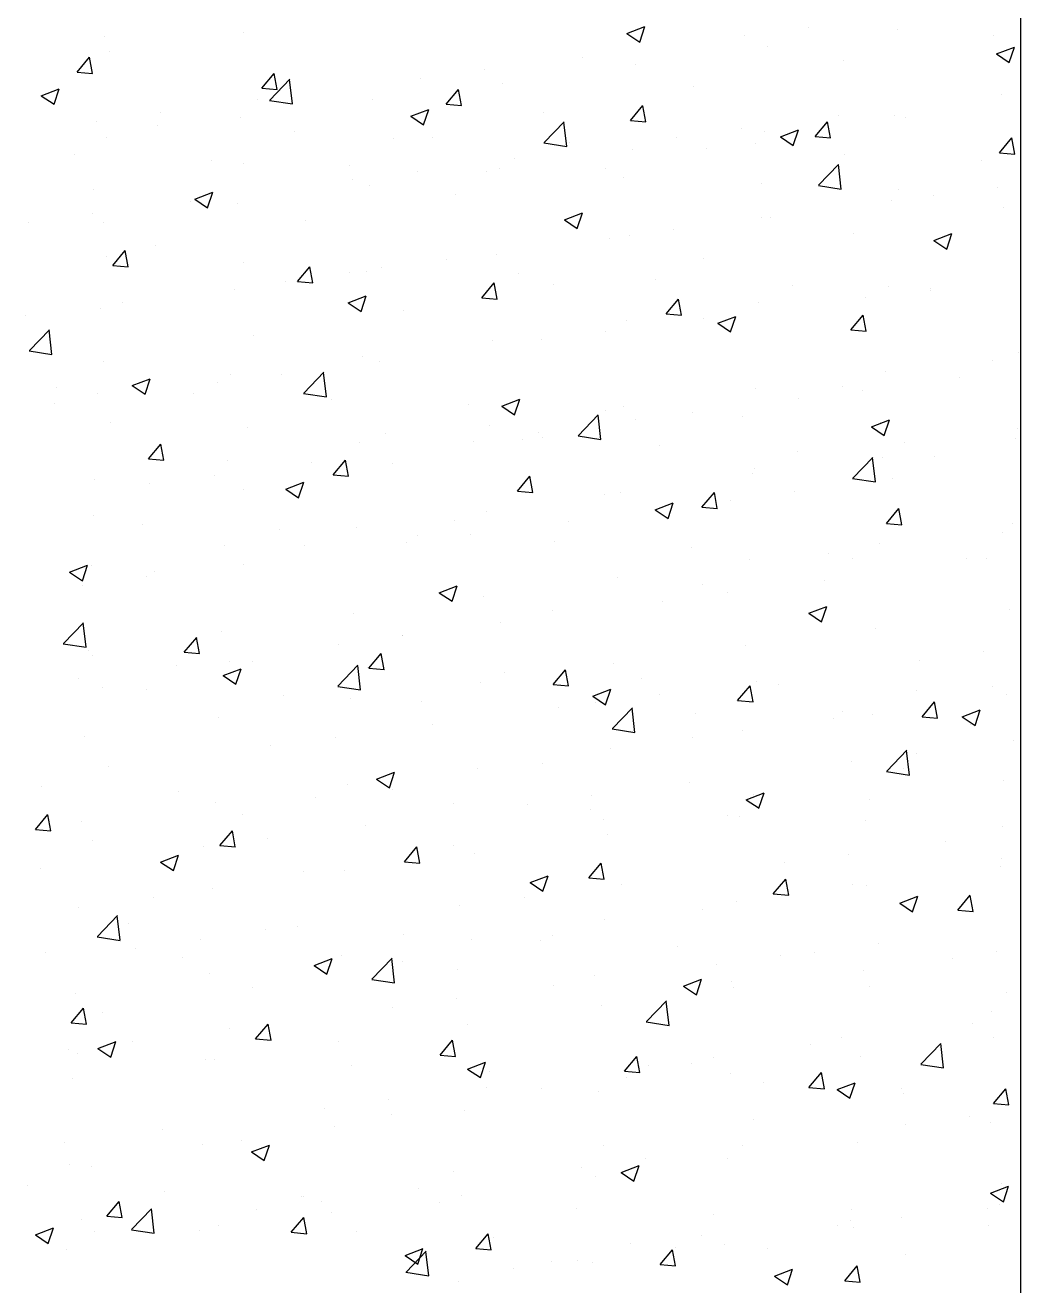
# Model space of a CAD drawing. Header units: millimetres. Extents: x 331487 to 517269, y 198509 to 399936.
# Drawn here: x 419958.6 to 420345.7, y 384466.6 to 384956.9 of the extents above; entities that cross this region are included whole.
import ezdxf

# ---------------------------------------------------------------- set-up
doc = ezdxf.new("R2010")
doc.units = ezdxf.units.MM
doc.header["$MEASUREMENT"] = 0
doc.layers.add('COLUMN', color=6, linetype='Continuous')

msp = doc.modelspace()

# ---------------------------------------------------------------- linework, layer by layer
at = {"layer": 'COLUMN'}
msp.add_line((420345.71, 381283.05), (420345.71, 399936.48), dxfattribs=at)
at = {"layer": 'COLUMN', "color": 2, "linetype": 'Continuous'}
for p, q in [((420043.44, 384954.11), (420043.44, 384954.11)), ((420192.55, 384953.72), (420199.56, 384956.41)), ((420197.52, 384950.36), (420199.55, 384956.41)), ((420263.31, 384956.12), (420263.31, 384956.12)), ((420297.88, 384955.21), (420297.88, 384955.21)), ((419989.37, 384952.64), (419989.37, 384952.64)), ((420192.55, 384953.72), (420197.53, 384950.36)), ((420238.27, 384952.82), (420238.27, 384952.82)), ((420335.15, 384953.04), (420335.15, 384953.04)), ((419978.8, 384938.68), (419983.62, 384944.43)), ((419984.77, 384938.15), (419983.62, 384944.42)), ((419991.51, 384946.61), (419991.51, 384946.61)), ((420175.12, 384944.51), (420175.12, 384944.51)), ((420247.36, 384948.8), (420247.36, 384948.8)), ((420336.27, 384945.71), (420343.27, 384948.4)), ((420336.27, 384945.71), (420341.24, 384942.36)), ((420341.24, 384942.35), (420343.26, 384948.4)), ((420137.25, 384939.52), (420137.25, 384939.52)), ((420196.02, 384941.76), (420196.02, 384941.76)), ((420276.83, 384943.03), (420276.83, 384943.03)), ((419978.8, 384938.68), (419984.78, 384938.16)), ((420050.53, 384932.41), (420055.35, 384938.15)), ((420053.65, 384927.76), (420061.44, 384935.88)), ((420056.5, 384931.88), (420055.34, 384938.14)), ((420062.45, 384926.29), (420061.34, 384935.78)), ((420112.21, 384936.23), (420112.21, 384936.23)), ((419964.82, 384929.48), (419971.82, 384932.16)), ((419964.82, 384929.48), (419969.79, 384926.12)), ((419969.79, 384926.12), (419971.82, 384932.16)), ((420050.53, 384932.41), (420056.5, 384931.88)), ((420122.25, 384926.13), (420127.07, 384931.88)), ((420128.23, 384925.6), (420127.07, 384931.87)), ((420144.08, 384934.27), (420144.08, 384934.27)), ((420218.52, 384933.02), (420218.52, 384933.02)), ((420338.03, 384929.98), (420338.03, 384929.98)), ((420049.06, 384927.91), (420049.06, 384927.91)), ((420053.55, 384927.66), (420062.45, 384926.28)), ((420093.57, 384927.86), (420093.57, 384927.86)), ((420122.25, 384926.13), (420128.23, 384925.61)), ((420193.98, 384919.86), (420198.8, 384925.6)), ((420199.95, 384919.33), (420198.8, 384925.59)), ((420011.18, 384922.93), (420011.18, 384922.93)), ((420042.23, 384920.82), (420042.23, 384920.82)), ((420108.53, 384921.47), (420115.53, 384924.15)), ((420108.53, 384921.47), (420113.51, 384918.11)), ((420113.5, 384918.11), (420115.53, 384924.15)), ((420160.2, 384923.01), (420160.2, 384923.01)), ((420193.98, 384919.86), (420199.95, 384919.33)), ((420274.87, 384921.66), (420274.87, 384921.66)), ((420296.66, 384921.92), (420296.66, 384921.92)), ((420300.8, 384921.07), (420300.8, 384921.07)), ((419986.15, 384919.63), (419986.15, 384919.63)), ((420010.08, 384917.88), (420010.08, 384917.88)), ((420063.46, 384915.63), (420063.46, 384915.63)), ((420160.37, 384911.21), (420168.16, 384919.32)), ((420169.17, 384909.73), (420168.07, 384919.23)), ((420237, 384916.68), (420237, 384916.68)), ((420246.15, 384915.51), (420246.15, 384915.51)), ((420252.24, 384913.46), (420259.25, 384916.15)), ((420257.21, 384910.1), (420259.24, 384916.14)), ((420265.7, 384913.58), (420270.52, 384919.33)), ((420271.68, 384913.05), (420270.52, 384919.32)), ((419990.29, 384913.32), (419990.29, 384913.32)), ((420101.88, 384913), (420101.88, 384913)), ((420116.85, 384913.37), (420116.85, 384913.37)), ((420160.28, 384911.11), (420169.17, 384909.73)), ((420170.23, 384911.11), (420170.23, 384911.11)), ((420211.97, 384913.38), (420211.97, 384913.38)), ((420242.48, 384911.06), (420242.48, 384911.06)), ((420252.24, 384913.46), (420257.22, 384910.1)), ((420265.7, 384913.58), (420271.68, 384913.06)), ((420337.43, 384907.31), (420342.25, 384913.05)), ((420343.4, 384906.78), (420342.25, 384913.04)), ((419977.78, 384906.7), (419977.78, 384906.7)), ((420148.81, 384905.07), (420148.81, 384905.07)), ((420194.8, 384908.47), (420194.8, 384908.47)), ((420223.61, 384908.86), (420223.61, 384908.86)), ((420276.99, 384906.6), (420276.99, 384906.6)), ((420337.43, 384907.31), (420343.41, 384906.78)), ((420031.17, 384904.45), (420031.17, 384904.45)), ((420043.56, 384902.98), (420043.56, 384902.98)), ((420084.55, 384902.19), (420084.55, 384902.19)), ((420110.94, 384900.08), (420110.94, 384900.08)), ((420142.87, 384900.98), (420142.87, 384900.98)), ((420184.16, 384901.05), (420184.16, 384901.05)), ((420267.09, 384894.66), (420274.88, 384902.77)), ((420275.9, 384893.18), (420274.79, 384902.68)), ((420330.38, 384904.35), (420330.38, 384904.35)), ((420085.91, 384896.78), (420085.91, 384896.78)), ((420137.93, 384899.94), (420137.93, 384899.94)), ((420191.31, 384897.68), (420191.31, 384897.68)), ((420244.7, 384895.43), (420244.7, 384895.43)), ((419985.24, 384892.97), (419985.24, 384892.97)), ((420024.51, 384889.21), (420031.51, 384891.9)), ((420029.48, 384885.86), (420031.51, 384891.9)), ((420092.36, 384894.57), (420092.36, 384894.57)), ((420125.84, 384891.04), (420125.84, 384891.04)), ((420267, 384894.56), (420275.9, 384893.18)), ((420298.08, 384893.17), (420298.08, 384893.17)), ((420311.72, 384890.54), (420311.72, 384890.54)), ((420336.76, 384893.83), (420336.76, 384893.83)), ((420022.75, 384888.47), (420022.75, 384888.47)), ((420024.51, 384889.21), (420029.48, 384885.86)), ((420041.01, 384887.53), (420041.01, 384887.53)), ((420295.44, 384888.63), (420295.44, 384888.63)), ((420338.99, 384886.07), (420338.99, 384886.07)), ((419984.88, 384883.48), (419984.88, 384883.48)), ((420067.52, 384881.03), (420067.52, 384881.03)), ((420168.22, 384881.2), (420175.22, 384883.89)), ((420168.22, 384881.2), (420173.2, 384877.85)), ((420173.19, 384877.85), (420175.22, 384883.89)), ((420244.93, 384882.23), (420244.93, 384882.23)), ((420248.57, 384882.22), (420248.57, 384882.22)), ((419959.84, 384880.19), (419959.84, 384880.19)), ((419989.07, 384880.04), (419989.07, 384880.04)), ((420210.69, 384877.24), (420210.69, 384877.24)), ((420280.67, 384876.06), (420280.67, 384876.06)), ((420311.94, 384873.2), (420318.94, 384875.88)), ((420316.9, 384869.84), (420318.93, 384875.88)), ((420009.2, 384871.02), (420009.2, 384871.02)), ((420185.66, 384873.94), (420185.66, 384873.94)), ((420193.59, 384875.18), (420193.59, 384875.18)), ((420311.94, 384873.2), (420316.91, 384869.84)), ((419990.19, 384867.05), (419990.19, 384867.05)), ((419992.67, 384863.46), (419997.5, 384869.21)), ((419998.65, 384862.93), (419997.49, 384869.2)), ((420141.65, 384867.69), (420141.65, 384867.69)), ((420222.35, 384866.05), (420222.35, 384866.05)), ((419992.67, 384863.46), (419998.65, 384862.94)), ((420043.57, 384864.79), (420043.57, 384864.79)), ((420064.4, 384857.19), (420069.22, 384862.93)), ((420070.37, 384856.66), (420069.22, 384862.93)), ((420091.14, 384861.28), (420091.14, 384861.28)), ((420096.95, 384862.54), (420096.95, 384862.54)), ((420122.51, 384865.63), (420122.51, 384865.63)), ((420059.6, 384857.34), (420059.6, 384857.34)), ((420064.4, 384857.19), (420070.38, 384856.67)), ((420084.63, 384860.64), (420084.63, 384860.64)), ((420136.13, 384850.91), (420140.95, 384856.66)), ((420142.1, 384850.38), (420140.94, 384856.65)), ((420150.33, 384860.28), (420150.33, 384860.28)), ((420164.03, 384856.04), (420164.03, 384856.04)), ((420203.72, 384858.03), (420203.72, 384858.03)), ((420039.8, 384854.24), (420039.8, 384854.24)), ((420084.2, 384848.95), (420091.2, 384851.64)), ((420089.17, 384845.6), (420091.2, 384851.64)), ((420257.1, 384855.77), (420257.1, 384855.77)), ((420285.42, 384851.1), (420285.42, 384851.1)), ((420294.23, 384855.34), (420294.23, 384855.34)), ((420310.45, 384854.39), (420310.45, 384854.39)), ((420310.48, 384853.52), (420310.48, 384853.52)), ((419987.86, 384846.75), (419987.86, 384846.75)), ((419996.44, 384849.03), (419996.44, 384849.03)), ((420084.2, 384848.95), (420089.17, 384845.6)), ((420136.13, 384850.91), (420142.1, 384850.39)), ((420207.85, 384844.64), (420212.67, 384850.38)), ((420213.83, 384844.11), (420212.67, 384850.38)), ((420243.72, 384848.94), (420243.72, 384848.94)), ((419958.57, 384844.04), (419958.57, 384844.04)), ((420105.71, 384846.03), (420105.71, 384846.03)), ((420192.37, 384841.89), (420192.37, 384841.89)), ((420207.85, 384844.64), (420213.83, 384844.11)), ((420222.26, 384842.78), (420222.26, 384842.78)), ((420227.91, 384840.94), (420234.91, 384843.63)), ((420232.88, 384837.59), (420234.91, 384843.63)), ((420279.58, 384838.36), (420284.4, 384844.11)), ((420285.55, 384837.83), (420284.4, 384844.1)), ((419960.18, 384830.35), (419967.97, 384838.46)), ((419968.98, 384828.87), (419967.88, 384838.37)), ((420184.39, 384837.79), (420184.39, 384837.79)), ((420227.91, 384840.94), (420232.89, 384837.59)), ((420279.58, 384838.36), (420285.56, 384837.84)), ((420047.39, 384836.02), (420047.39, 384836.02)), ((420140.43, 384834.4), (420140.43, 384834.4)), ((420159.35, 384834.5), (420159.35, 384834.5)), ((419960.09, 384830.25), (419968.98, 384828.87)), ((420089.92, 384828), (420089.92, 384828)), ((420344.95, 384829.55), (420344.95, 384829.55)), ((419989.08, 384826.01), (419989.08, 384826.01)), ((420066.9, 384813.8), (420074.69, 384821.91)), ((420075.7, 384812.32), (420074.6, 384821.82)), ((420096.2, 384826.18), (420096.2, 384826.18)), ((420293.01, 384822.05), (420293.01, 384822.05)), ((420334.86, 384826.41), (420334.86, 384826.41)), ((420000.18, 384816.7), (420007.18, 384819.39)), ((420000.18, 384816.7), (420005.15, 384813.34)), ((420005.15, 384813.34), (420007.17, 384819.39)), ((420033.29, 384817.9), (420033.29, 384817.9)), ((420038.58, 384820.95), (420038.58, 384820.95)), ((420058.33, 384821.2), (420058.33, 384821.2)), ((420322.02, 384819.94), (420322.02, 384819.94)), ((419970.71, 384815.95), (419970.71, 384815.95)), ((419986.64, 384813.46), (419986.64, 384813.46)), ((420024.1, 384813.7), (420024.1, 384813.7)), ((420066.81, 384813.7), (420075.71, 384812.32)), ((420242.5, 384815.65), (420242.5, 384815.65)), ((420276.54, 384816.4), (420276.54, 384816.4)), ((420284.14, 384814.95), (420284.14, 384814.95)), ((419970.14, 384809.59), (419970.14, 384809.59)), ((420077.48, 384811.44), (420077.48, 384811.44)), ((420130.86, 384809.18), (420130.86, 384809.18)), ((420143.89, 384808.69), (420150.89, 384811.38)), ((420143.89, 384808.69), (420148.87, 384805.33)), ((420148.86, 384805.33), (420150.89, 384811.38)), ((420184.24, 384806.93), (420184.24, 384806.93)), ((420191.16, 384808.61), (420191.16, 384808.61)), ((420259.11, 384811.65), (420259.11, 384811.65)), ((419991.8, 384802.52), (419991.8, 384802.52)), ((420173.63, 384797.24), (420181.42, 384805.36)), ((420182.43, 384795.77), (420181.32, 384805.27)), ((420195.95, 384803.34), (420195.95, 384803.34)), ((420218.22, 384806.39), (420218.22, 384806.39)), ((420237.62, 384804.67), (420237.62, 384804.67)), ((420287.6, 384800.68), (420294.61, 384803.37)), ((420291.01, 384802.42), (420291.01, 384802.42)), ((420292.57, 384797.32), (420294.6, 384803.37)), ((420045.18, 384800.26), (420045.18, 384800.26)), ((420098.56, 384798.01), (420098.56, 384798.01)), ((420139.22, 384801.11), (420139.22, 384801.11)), ((420158.08, 384798.35), (420158.08, 384798.35)), ((420173.54, 384797.15), (420182.43, 384795.77)), ((420287.6, 384800.68), (420292.58, 384797.33)), ((420344.39, 384800.16), (420344.39, 384800.16)), ((420006.55, 384788.24), (420011.37, 384793.99)), ((420012.52, 384787.71), (420011.37, 384793.98)), ((420088.71, 384794.71), (420088.71, 384794.71)), ((420133.05, 384795.06), (420133.05, 384795.06)), ((420151.94, 384795.75), (420151.94, 384795.75)), ((420159.9, 384796.38), (420159.9, 384796.38)), ((420205.33, 384793.5), (420205.33, 384793.5)), ((420300.5, 384794.44), (420300.5, 384794.44)), ((420343.73, 384796.26), (420343.73, 384796.26)), ((420006.55, 384788.24), (420012.53, 384787.72)), ((420037.36, 384787.66), (420037.36, 384787.66)), ((420078.28, 384781.97), (420083.1, 384787.71)), ((420084.25, 384781.44), (420083.09, 384787.71)), ((420258.71, 384791.24), (420258.71, 384791.24)), ((420280.35, 384780.69), (420288.14, 384788.81)), ((420289.15, 384779.22), (420288.05, 384788.71)), ((420291.8, 384788.76), (420291.8, 384788.76)), ((420312.09, 384788.99), (420312.09, 384788.99)), ((420069.89, 384786.74), (420069.89, 384786.74)), ((420101.58, 384786.37), (420101.58, 384786.37)), ((420242.18, 384784.43), (420242.18, 384784.43)), ((419985.43, 384780.17), (419985.43, 384780.17)), ((420006.98, 384778.46), (420006.98, 384778.46)), ((420032.02, 384781.76), (420032.02, 384781.76)), ((420059.87, 384776.44), (420066.87, 384779.12)), ((420064.84, 384773.08), (420066.87, 384779.12)), ((420078.28, 384781.97), (420084.25, 384781.45)), ((420150, 384775.69), (420154.82, 384781.44)), ((420155.98, 384775.16), (420154.82, 384781.43)), ((420241.28, 384782.36), (420241.28, 384782.36)), ((420280.26, 384780.59), (420289.15, 384779.22)), ((420295.71, 384780.49), (420295.71, 384780.49)), ((420043.27, 384776.36), (420043.27, 384776.36)), ((420059.87, 384776.44), (420064.84, 384773.08)), ((420150, 384775.69), (420155.98, 384775.17)), ((420183.86, 384774.42), (420183.86, 384774.42)), ((420189.94, 384775.32), (420189.94, 384775.32)), ((420221.73, 384769.42), (420226.55, 384775.16)), ((420227.7, 384768.89), (420226.55, 384775.16)), ((420257.84, 384775.51), (420257.84, 384775.51)), ((420138, 384767.82), (420138, 384767.82)), ((420203.58, 384768.43), (420210.58, 384771.12)), ((420203.58, 384768.43), (420208.56, 384765.07)), ((420208.55, 384765.07), (420210.58, 384771.11)), ((420221.73, 384769.42), (420227.71, 384768.9)), ((420232.8, 384772.21), (420232.8, 384772.21)), ((420293.45, 384763.14), (420298.27, 384768.89)), ((420299.43, 384762.61), (420298.27, 384768.88)), ((419984.95, 384766.35), (419984.95, 384766.35)), ((420004.2, 384762.86), (420004.2, 384762.86)), ((420125.55, 384764.41), (420125.55, 384764.41)), ((420169.65, 384763.9), (420169.65, 384763.9)), ((420293.45, 384763.14), (420299.43, 384762.62)), ((420342.52, 384762.97), (420342.52, 384762.97)), ((420057.58, 384760.61), (420057.58, 384760.61)), ((420087.49, 384761.42), (420087.49, 384761.42)), ((420110.96, 384758.35), (420110.96, 384758.35)), ((420131.77, 384758.91), (420131.77, 384758.91)), ((420338.69, 384759.45), (420338.69, 384759.45)), ((420036.15, 384754.38), (420036.15, 384754.38)), ((420067.23, 384754.4), (420067.23, 384754.4)), ((420106.74, 384755.62), (420106.74, 384755.62)), ((420164.35, 384756.1), (420164.35, 384756.1)), ((420217.73, 384753.84), (420217.73, 384753.84)), ((420290.58, 384755.47), (420290.58, 384755.47)), ((420240.07, 384749.07), (420240.07, 384749.07)), ((420271.11, 384751.59), (420271.11, 384751.59)), ((420280.37, 384749.44), (420280.37, 384749.44)), ((420324.49, 384749.33), (420324.49, 384749.33)), ((420332.56, 384749.37), (420332.56, 384749.37)), ((419975.85, 384744.18), (419982.85, 384746.87)), ((419975.85, 384744.18), (419980.82, 384740.83)), ((419980.82, 384740.83), (419982.84, 384746.87)), ((419984.21, 384746.88), (419984.21, 384746.88)), ((420008.91, 384744.39), (420008.91, 384744.39)), ((420043.58, 384747.3), (420043.58, 384747.3)), ((419980.68, 384739.02), (419980.68, 384739.02)), ((420005.71, 384742.32), (420005.71, 384742.32)), ((420119.56, 384736.17), (420126.56, 384738.86)), ((420124.53, 384732.82), (420126.56, 384738.86)), ((420188.73, 384742.03), (420188.73, 384742.03)), ((420222.06, 384739.42), (420222.06, 384739.42)), ((420269.4, 384741.05), (420269.4, 384741.05)), ((420119.56, 384736.17), (420124.53, 384732.82)), ((420136.79, 384734.53), (420136.79, 384734.53)), ((420231.53, 384736.07), (420231.53, 384736.07)), ((420163.74, 384729.41), (420163.74, 384729.41)), ((420206.5, 384732.77), (420206.5, 384732.77)), ((420263.27, 384728.17), (420270.27, 384730.85)), ((420268.24, 384724.81), (420270.27, 384730.85)), ((420341.3, 384729.68), (420341.3, 384729.68)), ((419973.44, 384716.38), (419981.23, 384724.5)), ((419982.24, 384714.91), (419981.13, 384724.41)), ((420086.28, 384728.13), (420086.28, 384728.13)), ((420143.34, 384724.46), (420143.34, 384724.46)), ((420263.27, 384728.17), (420268.25, 384724.81)), ((420020.42, 384713.02), (420025.25, 384718.77)), ((420026.4, 384712.49), (420025.24, 384718.76)), ((420034.93, 384721.09), (420034.93, 384721.09)), ((420105.42, 384719.4), (420105.42, 384719.4)), ((420105.47, 384719.47), (420105.47, 384719.47)), ((420289.36, 384722.18), (420289.36, 384722.18)), ((419973.35, 384716.29), (419982.24, 384714.91)), ((420080.43, 384716.18), (420080.43, 384716.18)), ((420238.85, 384715.78), (420238.85, 384715.78)), ((419982.99, 384713.59), (419982.99, 384713.59)), ((419984.73, 384711.77), (419984.73, 384711.77)), ((420020.43, 384713.02), (420026.4, 384712.5)), ((420038.11, 384709.51), (420038.11, 384709.51)), ((420047.1, 384709.39), (420047.1, 384709.39)), ((420092.15, 384706.75), (420096.97, 384712.49)), ((420098.12, 384706.22), (420096.97, 384712.49)), ((420306.25, 384709.93), (420306.25, 384709.93)), ((420331.28, 384713.22), (420331.28, 384713.22)), ((420017.28, 384707.86), (420017.28, 384707.86)), ((420035.54, 384703.92), (420042.54, 384706.61)), ((420035.54, 384703.92), (420040.51, 384700.57)), ((420040.51, 384700.57), (420042.53, 384706.61)), ((420080.16, 384699.83), (420087.95, 384707.95)), ((420088.96, 384698.36), (420087.86, 384707.85)), ((420091.49, 384707.25), (420091.49, 384707.25)), ((420092.15, 384706.75), (420098.13, 384706.23)), ((420144.87, 384705), (420144.87, 384705)), ((420163.88, 384700.47), (420168.7, 384706.22)), ((420169.85, 384699.94), (420168.69, 384706.21)), ((420187.51, 384708.74), (420187.51, 384708.74)), ((419979.4, 384702.87), (419979.4, 384702.87)), ((419988.78, 384699.38), (419988.78, 384699.38)), ((420080.07, 384699.73), (420088.96, 384698.36)), ((420135.57, 384701.24), (420135.57, 384701.24)), ((420163.88, 384700.47), (420169.85, 384699.95)), ((420198.26, 384702.74), (420198.26, 384702.74)), ((420235.6, 384694.2), (420240.42, 384699.94)), ((420241.58, 384693.67), (420240.42, 384699.94)), ((420243.1, 384701.61), (420243.1, 384701.61)), ((420251.64, 384700.49), (420251.64, 384700.49)), ((420334.56, 384699.78), (420334.56, 384699.78)), ((420005.81, 384698.33), (420005.81, 384698.33)), ((420059.19, 384696.08), (420059.19, 384696.08)), ((420085.06, 384694.84), (420085.06, 384694.84)), ((420179.25, 384695.91), (420186.25, 384698.6)), ((420179.25, 384695.91), (420184.22, 384692.56)), ((420184.22, 384692.56), (420186.25, 384698.6)), ((420205.22, 384696.63), (420205.22, 384696.63)), ((420235.6, 384694.2), (420241.58, 384693.68)), ((420305.02, 384698.23), (420305.02, 384698.23)), ((420340.09, 384696.39), (420340.09, 384696.39)), ((420112.58, 384693.82), (420112.58, 384693.82)), ((420165.96, 384691.57), (420165.96, 384691.57)), ((420180.19, 384693.33), (420180.19, 384693.33)), ((420186.89, 384683.28), (420194.68, 384691.4)), ((420195.69, 384681.81), (420194.58, 384691.3)), ((420219.34, 384689.31), (420219.34, 384689.31)), ((420276.25, 384689.77), (420276.25, 384689.77)), ((420307.33, 384687.92), (420312.15, 384693.67)), ((420313.3, 384687.39), (420312.15, 384693.66)), ((420322.96, 384687.9), (420329.96, 384690.59)), ((420327.93, 384684.55), (420329.96, 384690.59)), ((420033.72, 384687.8), (420033.72, 384687.8)), ((420117.03, 384685.02), (420117.03, 384685.02)), ((420272.72, 384687.06), (420272.72, 384687.06)), ((420288.15, 384688.89), (420288.15, 384688.89)), ((420307.33, 384687.92), (420313.31, 384687.4)), ((420322.96, 384687.9), (420327.94, 384684.55)), ((420326.11, 384684.8), (420326.11, 384684.8)), ((419981.78, 384680.3), (419981.78, 384680.3)), ((420079.16, 384680.03), (420079.16, 384680.03)), ((420186.79, 384683.18), (420195.69, 384681.8)), ((420217.93, 384679.76), (420217.93, 384679.76)), ((420237.64, 384682.49), (420237.64, 384682.49)), ((420054.13, 384676.73), (420054.13, 384676.73)), ((420186.29, 384675.45), (420186.29, 384675.45)), ((420293.61, 384666.73), (420301.4, 384674.85)), ((420302.41, 384665.25), (420301.31, 384674.75)), ((420342.85, 384678.77), (420342.85, 384678.77)), ((420159.61, 384669.75), (420159.61, 384669.75)), ((420279.94, 384670.49), (420279.94, 384670.49)), ((420304.98, 384673.78), (420304.98, 384673.78)), ((419990.97, 384668.42), (419990.97, 384668.42)), ((420095.23, 384663.66), (420102.23, 384666.35)), ((420100.2, 384660.3), (420102.22, 384666.35)), ((420134.35, 384667.95), (420134.35, 384667.95)), ((420293.52, 384666.63), (420302.41, 384665.25)), ((420300.21, 384667.81), (420300.21, 384667.81)), ((419964.83, 384660.93), (419964.83, 384660.93)), ((420083.84, 384661.55), (420083.84, 384661.55)), ((420095.23, 384663.66), (420100.2, 384660.3)), ((420216.79, 384662.17), (420216.79, 384662.17)), ((420338.87, 384663.1), (420338.87, 384663.1)), ((420018.21, 384658.68), (420018.21, 384658.68)), ((420071.6, 384656.42), (420071.6, 384656.42)), ((420101.29, 384659.74), (420101.29, 384659.74)), ((420178.92, 384657.19), (420178.92, 384657.19)), ((420238.94, 384655.65), (420245.94, 384658.34)), ((420238.94, 384655.65), (420243.92, 384652.3)), ((420241.89, 384657.8), (420241.89, 384657.8)), ((420243.91, 384652.29), (420245.94, 384658.34)), ((420286.93, 384655.6), (420286.93, 384655.6)), ((420032.5, 384654.51), (420032.5, 384654.51)), ((420124.98, 384654.17), (420124.98, 384654.17)), ((420153.88, 384653.89), (420153.88, 384653.89)), ((420178.36, 384651.91), (420178.36, 384651.91)), ((419962.57, 384644.08), (419967.4, 384649.83)), ((419968.55, 384643.55), (419967.39, 384649.82)), ((419980.56, 384647.01), (419980.56, 384647.01)), ((420042.97, 384649.73), (420042.97, 384649.73)), ((420090.73, 384645.57), (420090.73, 384645.57)), ((420183.57, 384647.79), (420183.57, 384647.79)), ((420231.74, 384649.66), (420231.74, 384649.66)), ((420236.42, 384649.2), (420236.42, 384649.2)), ((420285.13, 384647.4), (420285.13, 384647.4)), ((420338.51, 384645.15), (420338.51, 384645.15)), ((419962.57, 384644.08), (419968.55, 384643.56)), ((420034.3, 384637.81), (420039.12, 384643.55)), ((420040.27, 384637.27), (420039.12, 384643.54)), ((420052.85, 384640.59), (420052.85, 384640.59)), ((420185.08, 384642.16), (420185.08, 384642.16)), ((419984.65, 384639.72), (419984.65, 384639.72)), ((420027.82, 384637.29), (420027.82, 384637.29)), ((420034.3, 384637.81), (420040.28, 384637.28)), ((420106.03, 384631.53), (420110.85, 384637.28)), ((420112, 384631), (420110.84, 384637.27)), ((420125.25, 384637.78), (420125.25, 384637.78)), ((420316.54, 384639.33), (420316.54, 384639.33)), ((420011.21, 384631.41), (420018.21, 384634.09)), ((420011.21, 384631.41), (420016.18, 384628.05)), ((420016.17, 384628.05), (420018.2, 384634.09)), ((420106.03, 384631.53), (420112, 384631.01)), ((420133.14, 384634.66), (420133.14, 384634.66)), ((420177.75, 384625.26), (420182.57, 384631)), ((420183.73, 384624.72), (420182.57, 384630.99)), ((420253.64, 384631.04), (420253.64, 384631.04)), ((420278.67, 384634.34), (420278.67, 384634.34)), ((420338.4, 384632.82), (420338.4, 384632.82)), ((419964.66, 384628.98), (419964.66, 384628.98)), ((420066.93, 384627.77), (420066.93, 384627.77)), ((420082.63, 384628.26), (420082.63, 384628.26)), ((420154.92, 384623.4), (420161.92, 384626.09)), ((420159.89, 384620.04), (420161.92, 384626.08)), ((420337.65, 384629.81), (420337.65, 384629.81)), ((420031.28, 384621.22), (420031.28, 384621.22)), ((420154.92, 384623.4), (420159.89, 384620.04)), ((420177.75, 384625.26), (420183.73, 384624.73)), ((420190.48, 384622.73), (420190.48, 384622.73)), ((420249.48, 384618.98), (420254.3, 384624.73)), ((420255.45, 384618.45), (420254.3, 384624.72)), ((420280.08, 384622.81), (420280.08, 384622.81)), ((420285.72, 384622.31), (420285.72, 384622.31)), ((420008.61, 384617.76), (420008.61, 384617.76)), ((420152.61, 384617.74), (420152.61, 384617.74)), ((420235.2, 384615.91), (420235.2, 384615.91)), ((420249.48, 384618.98), (420255.46, 384618.46)), ((420298.63, 384615.39), (420305.63, 384618.08)), ((420303.6, 384612.03), (420305.63, 384618.08)), ((420321.2, 384612.7), (420326.03, 384618.45)), ((420327.18, 384612.17), (420326.02, 384618.44)), ((419979.35, 384613.72), (419979.35, 384613.72)), ((420127.57, 384614.45), (420127.57, 384614.45)), ((420221.76, 384612.8), (420221.76, 384612.8)), ((420298.63, 384615.39), (420303.61, 384612.03)), ((420321.2, 384612.7), (420327.18, 384612.18)), ((419986.7, 384602.42), (419994.48, 384610.54)), ((419995.5, 384600.95), (419994.39, 384610.44)), ((419998.74, 384607.58), (419998.74, 384607.58)), ((420064.42, 384606.13), (420064.42, 384606.13)), ((420183.86, 384608.87), (420183.86, 384608.87)), ((419986.6, 384602.32), (419995.5, 384600.94)), ((420026.55, 384601.15), (420026.55, 384601.15)), ((420052.12, 384605.32), (420052.12, 384605.32)), ((420105.51, 384603.07), (420105.51, 384603.07)), ((420131.92, 384601.37), (420131.92, 384601.37)), ((420163.44, 384602.78), (420163.44, 384602.78)), ((419966.44, 384596.4), (419966.44, 384596.4)), ((420001.51, 384597.85), (420001.51, 384597.85)), ((420158.89, 384600.81), (420158.89, 384600.81)), ((420212.27, 384598.56), (420212.27, 384598.56)), ((420265.65, 384596.3), (420265.65, 384596.3)), ((420290.24, 384599.89), (420290.24, 384599.89)), ((420336.44, 384596.52), (420336.44, 384596.52)), ((420019.83, 384594.15), (420019.83, 384594.15)), ((420070.9, 384591.14), (420077.9, 384593.83)), ((420070.9, 384591.14), (420075.87, 384587.79)), ((420073.21, 384591.89), (420073.21, 384591.89)), ((420075.87, 384587.79), (420077.89, 384593.83)), ((420081.41, 384594.97), (420081.41, 384594.97)), ((420093.42, 384585.87), (420101.21, 384593.99)), ((420102.22, 384584.39), (420101.12, 384593.89)), ((420105.12, 384592.77), (420105.12, 384592.77)), ((420227.33, 384591.6), (420227.33, 384591.6)), ((420252.36, 384594.9), (420252.36, 384594.9)), ((420319.03, 384594.05), (420319.03, 384594.05)), ((420030.07, 384587.93), (420030.07, 384587.93)), ((420126.59, 384589.64), (420126.59, 384589.64)), ((420179.97, 384587.38), (420179.97, 384587.38)), ((420284.5, 384589.02), (420284.5, 384589.02)), ((420046.8, 384582.76), (420046.8, 384582.76)), ((420093.33, 384585.77), (420102.22, 384584.39)), ((420164.17, 384583.29), (420164.17, 384583.29)), ((420214.61, 384583.14), (420221.61, 384585.82)), ((420214.61, 384583.14), (420219.58, 384579.78)), ((420219.58, 384579.78), (420221.61, 384585.82)), ((420233.35, 384585.12), (420233.35, 384585.12)), ((420233.99, 384582.62), (420233.99, 384582.62)), ((420286.74, 384582.87), (420286.74, 384582.87)), ((419978.13, 384580.43), (419978.13, 384580.43)), ((420126.3, 384578.3), (420126.3, 384578.3)), ((420200.14, 384569.32), (420207.93, 384577.43)), ((420208.94, 384567.84), (420207.84, 384577.34)), ((420340.12, 384580.61), (420340.12, 384580.61)), ((419976.45, 384568.86), (419981.27, 384574.61)), ((419982.42, 384568.33), (419981.27, 384574.6)), ((419988.49, 384572.75), (419988.49, 384572.75)), ((420101.27, 384575.01), (420101.27, 384575.01)), ((420182.65, 384575.58), (420182.65, 384575.58)), ((420334.27, 384573.15), (420334.27, 384573.15)), ((419976.45, 384568.86), (419982.43, 384568.34)), ((420038.11, 384566.69), (420038.11, 384566.69)), ((420048.18, 384562.59), (420053, 384568.33)), ((420054.15, 384562.06), (420052.99, 384568.32)), ((420130.71, 384568.08), (420130.71, 384568.08)), ((420200.05, 384569.22), (420208.95, 384567.84)), ((420327.08, 384568.76), (420327.08, 384568.76)), ((420048.18, 384562.59), (420054.15, 384562.06)), ((420119.9, 384556.31), (420124.72, 384562.06)), ((420125.87, 384555.78), (420124.72, 384562.05)), ((420275.95, 384563.14), (420275.95, 384563.14)), ((420335.22, 384563.23), (420335.22, 384563.23)), ((419975.21, 384558.41), (419975.21, 384558.41)), ((419986.87, 384558.89), (419993.88, 384561.58)), ((419986.87, 384558.89), (419991.85, 384555.54)), ((419991.84, 384555.54), (419993.87, 384561.58)), ((420000.24, 384561.71), (420000.24, 384561.71)), ((420080.2, 384561.68), (420080.2, 384561.68)), ((420263.93, 384560.44), (420263.93, 384560.44)), ((420306.87, 384552.76), (420314.66, 384560.88)), ((420315.67, 384551.29), (420314.56, 384560.79)), ((419978.85, 384556.75), (419978.85, 384556.75)), ((420028.85, 384554.64), (420028.85, 384554.64)), ((420032.23, 384554.49), (420032.23, 384554.49)), ((420085.61, 384552.24), (420085.61, 384552.24)), ((420119.9, 384556.31), (420125.88, 384555.79)), ((420130.59, 384550.88), (420137.59, 384553.57)), ((420135.56, 384547.53), (420137.58, 384553.57)), ((420191.63, 384550.04), (420196.45, 384555.78)), ((420197.6, 384549.51), (420196.44, 384555.77)), ((420201.02, 384552.16), (420201.02, 384552.16)), ((420217.63, 384553.13), (420217.63, 384553.13)), ((420226.06, 384555.46), (420226.06, 384555.46)), ((420283.28, 384555.73), (420283.28, 384555.73)), ((420306.78, 384552.67), (420315.67, 384551.29)), ((419976.91, 384547.14), (419976.91, 384547.14)), ((420130.59, 384550.88), (420135.56, 384547.53)), ((420138.99, 384549.98), (420138.99, 384549.98)), ((420191.63, 384550.04), (420197.6, 384549.51)), ((420192.37, 384547.73), (420192.37, 384547.73)), ((420232.77, 384549.33), (420232.77, 384549.33)), ((420263.35, 384543.76), (420268.17, 384549.51)), ((420269.33, 384543.23), (420268.17, 384549.5)), ((420137.87, 384543.85), (420137.87, 384543.85)), ((420159.31, 384543.12), (420159.31, 384543.12)), ((420181.43, 384542.29), (420181.43, 384542.29)), ((420245.76, 384545.47), (420245.76, 384545.47)), ((420263.35, 384543.76), (420269.33, 384543.24)), ((420274.3, 384542.87), (420281.3, 384545.56)), ((420274.3, 384542.87), (420279.27, 384539.52)), ((420279.27, 384539.52), (420281.3, 384545.56)), ((420299.14, 384543.22), (420299.14, 384543.22)), ((420335.08, 384537.49), (420339.9, 384543.23)), ((420341.05, 384536.95), (420339.9, 384543.22)), ((420099.99, 384538.86), (420099.99, 384538.86)), ((420299.91, 384541.18), (420299.91, 384541.18)), ((420335.08, 384537.49), (420341.06, 384536.96)), ((420074.96, 384535.57), (420074.96, 384535.57)), ((420100.99, 384533.11), (420100.99, 384533.11)), ((420129.49, 384534.79), (420129.49, 384534.79)), ((420325.81, 384532.61), (420325.81, 384532.61)), ((420078.98, 384528.39), (420078.98, 384528.39)), ((420241.59, 384531.17), (420241.59, 384531.17)), ((420300.78, 384529.32), (420300.78, 384529.32)), ((420334.01, 384529.94), (420334.01, 384529.94)), ((420011.81, 384527.25), (420011.81, 384527.25)), ((420042.68, 384523.1), (420042.68, 384523.1)), ((419973.93, 384522.27), (419973.93, 384522.27)), ((420027.64, 384521.35), (420027.64, 384521.35)), ((420046.56, 384518.63), (420053.57, 384521.32)), ((420046.56, 384518.63), (420051.54, 384515.27)), ((420051.53, 384515.27), (420053.56, 384521.32)), ((420183.27, 384521.16), (420183.27, 384521.16)), ((420237.62, 384521), (420237.62, 384521)), ((420282.07, 384522.44), (420282.07, 384522.44)), ((419975.7, 384513.85), (419975.7, 384513.85)), ((419984.36, 384513.09), (419984.36, 384513.09)), ((420174.72, 384512.72), (420174.72, 384512.72)), ((420190.28, 384510.62), (420197.28, 384513.31)), ((420195.25, 384507.26), (420197.27, 384513.31)), ((420199.75, 384516.02), (420199.75, 384516.02)), ((420231.56, 384516.04), (420231.56, 384516.04)), ((420124.96, 384511.15), (420124.96, 384511.15)), ((420180.21, 384509), (420180.21, 384509)), ((420190.28, 384510.62), (420195.25, 384507.27)), ((419959.37, 384505.65), (419959.37, 384505.65)), ((420012.75, 384503.39), (420012.75, 384503.39)), ((420111.56, 384504.41), (420111.56, 384504.41)), ((420333.99, 384502.61), (420340.99, 384505.3)), ((420338.1, 384506.19), (420338.1, 384506.19)), ((420338.96, 384499.26), (420340.99, 384505.3)), ((419990.32, 384493.64), (419995.15, 384499.39)), ((419996.3, 384493.11), (419995.14, 384499.38)), ((420066.14, 384501.14), (420066.14, 384501.14)), ((420066.64, 384501.14), (420066.64, 384501.14)), ((420073.69, 384499.42), (420073.69, 384499.42)), ((420119.52, 384498.88), (420119.52, 384498.88)), ((420128.27, 384501.5), (420128.27, 384501.5)), ((420333.99, 384502.61), (420338.97, 384499.26)), ((420337.38, 384498.16), (420337.38, 384498.16)), ((419990.32, 384493.64), (419996.3, 384493.12)), ((419999.95, 384488.46), (420007.74, 384496.57)), ((420008.75, 384486.98), (420007.65, 384496.48)), ((420048.65, 384496.12), (420048.65, 384496.12)), ((420062.05, 384487.37), (420066.87, 384493.11)), ((420068.02, 384486.84), (420066.87, 384493.1)), ((420077.76, 384495.1), (420077.76, 384495.1)), ((420172.9, 384496.63), (420172.9, 384496.63)), ((420226.28, 384494.37), (420226.28, 384494.37)), ((420279.78, 384496.18), (420279.78, 384496.18)), ((420299.5, 384493.17), (420299.5, 384493.17)), ((420332.79, 384496.65), (420332.79, 384496.65)), ((419962.54, 384486.38), (419969.54, 384489.06)), ((419967.51, 384483.02), (419969.54, 384489.06)), ((419980.46, 384492.22), (419980.46, 384492.22)), ((419999.86, 384488.36), (420008.76, 384486.98)), ((420008.32, 384491.13), (420008.32, 384491.13)), ((420033.84, 384489.96), (420033.84, 384489.96)), ((420274.47, 384489.88), (420274.47, 384489.88)), ((420279.67, 384492.12), (420279.67, 384492.12)), ((420280.85, 384489.15), (420280.85, 384489.15)), ((420333.05, 384489.86), (420333.05, 384489.86)), ((419962.54, 384486.38), (419967.52, 384483.02)), ((419985.5, 384487.81), (419985.5, 384487.81)), ((420026.42, 384488.06), (420026.42, 384488.06)), ((420062.05, 384487.37), (420068.03, 384486.84)), ((420087.22, 384487.71), (420087.22, 384487.71)), ((420133.78, 384481.09), (420138.6, 384486.84)), ((420139.75, 384480.56), (420138.59, 384486.83)), ((420140.6, 384485.45), (420140.6, 384485.45)), ((420221.47, 384486.17), (420221.47, 384486.17)), ((419974.48, 384480.56), (419974.48, 384480.56)), ((420106.26, 384478.37), (420113.26, 384481.06)), ((420106.26, 384478.37), (420111.23, 384475.01)), ((420106.68, 384471.9), (420114.47, 384480.02)), ((420111.22, 384475.01), (420113.25, 384481.05)), ((420115.48, 384470.43), (420114.37, 384479.93)), ((420133.78, 384481.09), (420139.75, 384480.57)), ((420193.99, 384483.19), (420193.99, 384483.19)), ((420205.5, 384474.82), (420210.32, 384480.56)), ((420211.48, 384474.29), (420210.32, 384480.55)), ((420211.32, 384481.56), (420211.32, 384481.56)), ((420230.34, 384482.75), (420230.34, 384482.75)), ((420247.37, 384480.94), (420247.37, 384480.94)), ((420300.75, 384478.68), (420300.75, 384478.68)), ((420163.15, 384476.16), (420163.15, 384476.16)), ((420173.44, 384476.58), (420173.44, 384476.58)), ((420179, 384475.71), (420179, 384475.71)), ((420205.5, 384474.82), (420211.48, 384474.29)), ((420277.23, 384468.54), (420282.05, 384474.29)), ((420283.2, 384468.01), (420282.05, 384474.28)), ((420106.59, 384471.81), (420115.48, 384470.43)), ((420148.41, 384473.28), (420148.41, 384473.28)), ((420249.97, 384470.36), (420256.97, 384473.05)), ((420249.97, 384470.36), (420254.94, 384467)), ((420254.94, 384467), (420256.97, 384473.05)), ((420127.06, 384468.21), (420127.06, 384468.21)), ((420277.23, 384468.54), (420283.21, 384468.02))]:
    msp.add_line(p, q, dxfattribs=at)

doc.saveas('drawing.dxf')
